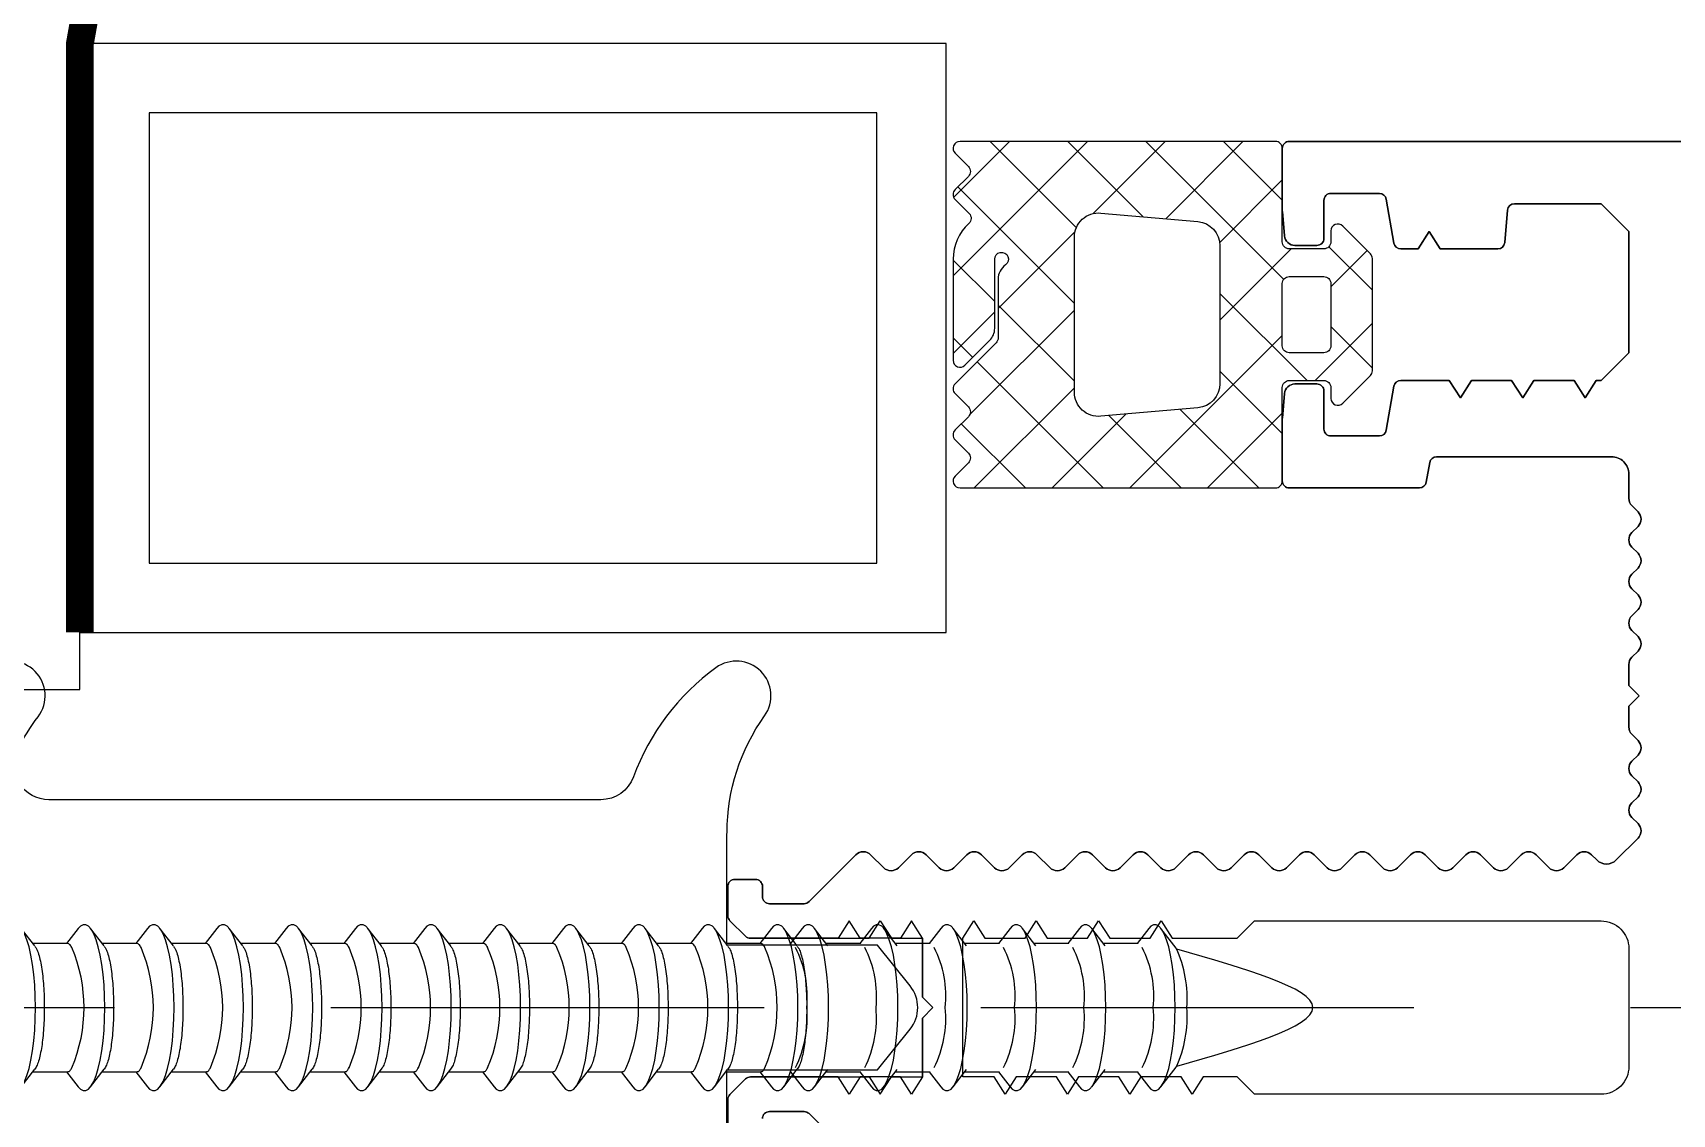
# Model space of a CAD drawing. Header units: inches. Extents: x 21 to 32698, y 13 to 3712.
# Drawn here: x 3023.152 to 3027.883, y 1856.032 to 1859.153 of the extents above; entities that cross this region are included whole.
import ezdxf

# ---------------------------------------------------------------- set-up
doc = ezdxf.new("R2010")
doc.units = ezdxf.units.IN
doc.header["$MEASUREMENT"] = 0
doc.set_wipeout_variables(frame=1)
doc.linetypes.add('1+1 dbx a2$0$374_BLD_A1_BLOK_2$0$HIDDEN', pattern=[0.375, 0.25, -0.125])
doc.linetypes.add('HIDDEN', pattern=[9.525, 6.35, -3.175])
for name, color, linetype, lineweight in [('Z_MİM_-KM-GLAZ', 8, 'Continuous', 25), ('Z_MİM_-KM-PAINT', 8, 'Continuous', 25), ('Z_MİM_-KM-PATTERN-00', 8, 'Continuous', 25), ('Z_MİM_-KM-PAVEMENT', 8, 'Continuous', 25), ('Z_MİM_-KM-STRS', 8, 'Continuous', 25), ('Z_MİM_-KM-WALL-PLASTER', 8, 'Continuous', 25), ('Z_MİM_78-köpük', 8, 'Continuous', 25), ('Z_MİM_ALUMINIUM', 8, 'Continuous', 25), ('Z_MİM_fitiller_k', 8, 'Continuous', 25), ('Z_MİM_MYM_alüminyum levha', 8, 'Continuous', 25), ('Z_MİM_MYM_MEMBRAN_', 8, 'HIDDEN', 25), ('Z_MİM_TR', 8, 'Continuous', 25)]:
    doc.layers.add(name, color=color, linetype=linetype, lineweight=lineweight)

# ---------------------------------------------------------------- blocks, each defined once
blk = doc.blocks.new('TRETUVAR')
at = {"layer": 'Z_MİM_-KM-PATTERN-00'}
h = blk.add_hatch(dxfattribs=at)
h.set_pattern_fill('AR-B816', color=256, scale=0.3, angle=90)
h.set_pattern_definition([(90, (21322.77, 490.03), (-60.96, 4e-15), []), (180, (21322.77, 490.03), (-60.96, -60.96), [60.96, -60.96])])
h.paths.add_polyline_path([(22632.7717, 2700.0323), (19252.7715, 2700.0323), (19252.7715, 2750.0322), (19097.7717, 2750.0323), (19097.7717, 2610.0323), (22542.7717, 2610.0323), (22542.7717, 2080.1297), (22697.7717, 2080.1297), (22697.7717, 1460.1297), (22542.7717, 1460.1297), (22542.7717, 980.0317), (21222.7713, 980.0317), (21222.7713, 590.0317), (20152.7722, 590.0317), (20152.7722, 980.0317), (19012.7715, 980.0317), (19012.7747, 1635.0312), (18722.7715, 1635.0312), (18722.7718, 2610.0323), (18807.7717, 2610.0323), (18807.7717, 2750.0323), (18632.7718, 2750.0323), (18632.7715, 1545.0312), (18922.7743, 1545.0312), (18922.7711, 890.0317), (19882.7722, 890.0317), (19882.7722, 665.0172), (20022.7506, 665.0334), (20022.7705, 490.0317), (21322.7713, 490.0317), (21322.7713, 890.0317), (22632.7717, 890.0317), (22632.7717, 1220.1297), (22797.7717, 1220.1297), (22797.7717, 2180.1297), (22632.7717, 2180.1297)])
h.paths.add_polyline_path([(19082.7717, 2750.0323), (18822.7717, 2750.0323), (18822.7717, 2610.0323), (19082.7717, 2610.0323)], flags=16)
at = {"layer": 'Z_MİM_-KM-PAVEMENT'}
blk.add_lwpolyline([(22542.7717, 1460.1297), (22542.7717, 980.0317), (21222.7713, 980.0317), (21222.7713, 590.0317), (20152.7722, 590.0317), (20152.7722, 980.0317), (19012.7715, 980.0317), (19012.7747, 1635.0312), (18722.7715, 1635.0312), (18722.7718, 2610.0323), (22542.7717, 2610.0323), (22542.7717, 2080.1297), (22697.7717, 2080.1297), (22697.7717, 1460.1297)], close=True, dxfattribs=at)
blk = doc.blocks.new('D09056')
at = {"layer": 'Z_MİM_78-köpük'}
blk.add_lwpolyline([(6, -9.143, -0.314914), (6.657, -8.204, 0.149332), (9.81, -5.822, 0.850698), (8.418, -4.422, -0.156616), (5.062, -5.5), (5, -5.5), (5, -5.509), (1.8, -5.509), (1.8, -1.16), (0.625, -0.219, 0.351086), (-0.625, -0.219), (-1.8, -1.16), (-1.8, -5.509), (-5, -5.509), (-5.062, -5.5, -0.156616), (-8.418, -4.422, 0.850698), (-9.81, -5.822, 0.149332), (-6.657, -8.204, -0.314914), (-6, -9.143), (-6, -25.073, -0.555494), (-7.442, -25.97, -0.047351), (-8.397, -25.381, 0.866334), (-9.803, -26.775, 0.237484), (-4.371, -29.509), (4.371, -29.509, 0.237484), (9.803, -26.775, 0.866334), (8.397, -25.381, -0.047351), (7.442, -25.97, -0.555494), (6, -25.073)], format="xyb", close=True, dxfattribs=at)
blk = doc.blocks.new('32323')
at = {"linetype": 'Continuous'}
for p, q in [((-1.384, -3.731), (-1.956, -4.172)), ((2.62, -4.172), (2.048, -3.731)), ((-1.956, -4.526), (-1.518, -4.863)), ((2.182, -4.863), (2.62, -4.526)), ((-1.518, -4.829), (-1.518, -5.835)), ((2.182, -5.835), (2.182, -4.829)), ((-1.451, -5.783), (-1.956, -6.172)), ((2.62, -6.172), (2.115, -5.783)), ((-1.956, -6.526), (-1.518, -6.863)), ((2.182, -6.863), (2.62, -6.526)), ((-1.518, -6.829), (-1.518, -7.835)), ((2.182, -7.835), (2.182, -6.829)), ((-1.451, -7.783), (-1.956, -8.172)), ((2.62, -8.172), (2.115, -7.783)), ((-1.956, -8.526), (-1.518, -8.863)), ((-1.518, -8.829), (-1.518, -9.835)), ((2.182, -8.863), (2.62, -8.526)), ((2.182, -9.835), (2.182, -8.829)), ((-1.451, -9.783), (-1.956, -10.172)), ((2.62, -10.172), (2.115, -9.783)), ((-1.956, -10.526), (-1.518, -10.863)), ((-1.518, -10.829), (-1.518, -11.835)), ((2.182, -10.863), (2.62, -10.526)), ((2.182, -11.835), (2.182, -10.829)), ((-1.451, -11.783), (-1.956, -12.172)), ((2.62, -12.172), (2.115, -11.783)), ((-1.956, -12.526), (-1.518, -12.863)), ((2.182, -12.863), (2.62, -12.526)), ((-1.518, -12.829), (-1.518, -13.835)), ((2.182, -13.835), (2.182, -12.829)), ((-1.451, -13.783), (-1.956, -14.172)), ((2.62, -14.172), (2.115, -13.783)), ((-1.956, -14.526), (-1.518, -14.863)), ((2.182, -14.863), (2.62, -14.526)), ((-1.448, -14.668), (-1.955, -15.059)), ((2.621, -15.059), (2.112, -14.667)), ((-1.955, -15.413), (-1.517, -15.75)), ((2.183, -15.75), (2.621, -15.413)), ((-1.517, -15.715), (-1.517, -16.721)), ((2.183, -16.721), (2.183, -15.715)), ((-1.448, -16.668), (-1.955, -17.059)), ((2.621, -17.059), (2.112, -16.667)), ((-1.955, -17.413), (-1.517, -17.75)), ((2.183, -17.75), (2.621, -17.413)), ((-1.517, -17.715), (-1.517, -18.721)), ((2.183, -18.721), (2.183, -17.715)), ((-1.448, -18.668), (-1.955, -19.059)), ((2.621, -19.059), (2.112, -18.667)), ((-1.955, -19.413), (-1.517, -19.75)), ((-1.517, -19.715), (-1.517, -20.721)), ((2.183, -19.75), (2.621, -19.413)), ((2.183, -20.721), (2.183, -19.715)), ((-1.448, -20.668), (-1.955, -21.059)), ((2.621, -21.059), (2.112, -20.667)), ((-1.955, -21.413), (-1.517, -21.75)), ((-1.517, -21.715), (-1.517, -22.721)), ((2.183, -21.75), (2.621, -21.413)), ((2.183, -22.721), (2.183, -21.715)), ((-1.448, -22.668), (-1.955, -23.059)), ((2.621, -23.059), (2.112, -22.667)), ((-1.955, -23.413), (-1.517, -23.75)), ((2.183, -23.75), (2.621, -23.413)), ((-1.517, -23.715), (-1.517, -24.721)), ((2.183, -24.721), (2.183, -23.715)), ((-1.448, -24.668), (-1.955, -25.059)), ((2.621, -25.059), (2.112, -24.667)), ((-1.955, -25.413), (-1.517, -25.75)), ((2.183, -25.75), (2.621, -25.413)), ((-1.517, -25.715), (-1.517, -26.721)), ((2.183, -26.721), (2.183, -25.715)), ((-1.448, -26.668), (-1.955, -27.059)), ((2.621, -27.059), (2.112, -26.667)), ((-1.955, -27.413), (-1.517, -27.75)), ((2.183, -27.75), (2.621, -27.413)), ((-1.517, -27.715), (-1.517, -28.721)), ((2.183, -28.721), (2.183, -27.715)), ((-1.448, -28.668), (-1.955, -29.059)), ((2.621, -29.059), (2.112, -28.667)), ((-1.955, -29.413), (-1.517, -29.75)), ((-1.517, -29.715), (-1.517, -30.721)), ((2.183, -29.75), (2.621, -29.413)), ((2.183, -30.721), (2.183, -29.715)), ((-1.448, -30.668), (-1.955, -31.059)), ((2.621, -31.059), (2.112, -30.667)), ((-1.955, -31.413), (-1.517, -31.75)), ((2.183, -31.75), (2.621, -31.413)), ((-1.517, -31.715), (-1.517, -32.721)), ((2.183, -32.721), (2.183, -31.715)), ((-1.448, -32.668), (-1.955, -33.059)), ((2.621, -33.059), (2.112, -32.667)), ((-1.955, -33.413), (-1.517, -33.75)), ((2.183, -33.75), (2.621, -33.413)), ((-1.517, -33.715), (-1.517, -34.721)), ((2.183, -34.721), (2.183, -33.715)), ((-1.448, -34.668), (-1.955, -35.059)), ((2.621, -35.059), (2.112, -34.667)), ((-1.955, -35.413), (-1.517, -35.75)), ((2.183, -35.75), (2.621, -35.413)), ((-1.517, -35.715), (-1.517, -36.721)), ((2.183, -36.721), (2.183, -35.715)), ((-1.448, -36.668), (-1.955, -37.059)), ((2.621, -37.059), (2.112, -36.667))]:
    blk.add_line(p, q, dxfattribs=at)
at = {"linetype": 'Continuous', "flags": 128}
for points in [[(0.332, -3.763), (0.005, -3.769), (-0.315, -3.785), (-0.624, -3.812), (-0.915, -3.849), (-1.182, -3.895), (-1.422, -3.949), (-1.629, -4.011), (-1.799, -4.08), (-1.929, -4.153), (-2.018, -4.23), (-2.062, -4.309), (-2.062, -4.389), (-2.018, -4.468), (-1.956, -4.526)], [(2.62, -4.526), (2.682, -4.468), (2.727, -4.389), (2.727, -4.309), (2.682, -4.23), (2.594, -4.153), (2.463, -4.08), (2.293, -4.011), (2.086, -3.949), (1.847, -3.895), (1.579, -3.849), (1.288, -3.812), (0.98, -3.785), (0.659, -3.769), (0.332, -3.763)], [(0.332, -5.763), (0.005, -5.769), (-0.315, -5.785), (-0.624, -5.812), (-0.915, -5.849), (-1.182, -5.895), (-1.422, -5.949), (-1.629, -6.011), (-1.799, -6.08), (-1.929, -6.153), (-2.018, -6.23), (-2.062, -6.309), (-2.062, -6.389), (-2.018, -6.468), (-1.956, -6.526)], [(2.62, -6.526), (2.682, -6.468), (2.727, -6.389), (2.727, -6.309), (2.682, -6.23), (2.594, -6.153), (2.463, -6.08), (2.293, -6.011), (2.086, -5.949), (1.847, -5.895), (1.579, -5.849), (1.288, -5.812), (0.98, -5.785), (0.659, -5.769), (0.332, -5.763)], [(0.332, -7.763), (0.005, -7.769), (-0.315, -7.785), (-0.624, -7.812), (-0.915, -7.849), (-1.182, -7.895), (-1.422, -7.949), (-1.629, -8.011), (-1.799, -8.08), (-1.929, -8.153), (-2.018, -8.23), (-2.062, -8.309), (-2.062, -8.389), (-2.018, -8.468), (-1.956, -8.526)], [(2.62, -8.526), (2.682, -8.468), (2.727, -8.389), (2.727, -8.309), (2.682, -8.23), (2.594, -8.153), (2.463, -8.08), (2.293, -8.011), (2.086, -7.949), (1.847, -7.895), (1.579, -7.849), (1.288, -7.812), (0.98, -7.785), (0.659, -7.769), (0.332, -7.763)], [(0.332, -9.763), (0.005, -9.769), (-0.315, -9.785), (-0.624, -9.812), (-0.915, -9.849), (-1.182, -9.895), (-1.422, -9.949), (-1.629, -10.011), (-1.799, -10.08), (-1.929, -10.153), (-2.018, -10.23), (-2.062, -10.309), (-2.062, -10.389), (-2.018, -10.468), (-1.956, -10.526)], [(2.62, -10.526), (2.682, -10.468), (2.727, -10.389), (2.727, -10.309), (2.682, -10.23), (2.594, -10.153), (2.463, -10.08), (2.293, -10.011), (2.086, -9.949), (1.847, -9.895), (1.579, -9.849), (1.288, -9.812), (0.98, -9.785), (0.659, -9.769), (0.332, -9.763)], [(0.332, -11.763), (0.005, -11.769), (-0.315, -11.785), (-0.624, -11.812), (-0.915, -11.849), (-1.182, -11.895), (-1.422, -11.949), (-1.629, -12.011), (-1.799, -12.08), (-1.929, -12.153), (-2.018, -12.23), (-2.062, -12.309), (-2.062, -12.389), (-2.018, -12.468), (-1.956, -12.526)], [(2.62, -12.526), (2.682, -12.468), (2.727, -12.389), (2.727, -12.309), (2.682, -12.23), (2.594, -12.153), (2.463, -12.08), (2.293, -12.011), (2.086, -11.949), (1.847, -11.895), (1.579, -11.849), (1.288, -11.812), (0.98, -11.785), (0.659, -11.769), (0.332, -11.763)], [(0.332, -13.763), (0.005, -13.769), (-0.315, -13.785), (-0.624, -13.812), (-0.915, -13.849), (-1.182, -13.895), (-1.422, -13.949), (-1.629, -14.011), (-1.799, -14.08), (-1.929, -14.153), (-2.018, -14.23), (-2.062, -14.309), (-2.062, -14.389), (-2.018, -14.468), (-1.956, -14.526)], [(2.62, -14.526), (2.682, -14.468), (2.727, -14.389), (2.727, -14.309), (2.682, -14.23), (2.594, -14.153), (2.463, -14.08), (2.293, -14.011), (2.086, -13.949), (1.847, -13.895), (1.579, -13.849), (1.288, -13.812), (0.98, -13.785), (0.659, -13.769), (0.332, -13.763)], [(0.333, -14.65), (0.006, -14.655), (-0.315, -14.672), (-0.623, -14.698), (-0.914, -14.735), (-1.182, -14.781), (-1.421, -14.836), (-1.628, -14.898), (-1.798, -14.966), (-1.929, -15.039), (-2.017, -15.116), (-2.062, -15.196), (-2.062, -15.276), (-2.017, -15.355), (-1.955, -15.413)], [(2.621, -15.413), (2.682, -15.355), (2.727, -15.276), (2.727, -15.196), (2.682, -15.116), (2.594, -15.039), (2.464, -14.966), (2.293, -14.898), (2.087, -14.836), (1.847, -14.781), (1.58, -14.735), (1.289, -14.698), (0.98, -14.672), (0.659, -14.655), (0.333, -14.65)], [(0.333, -16.65), (0.006, -16.655), (-0.315, -16.672), (-0.623, -16.698), (-0.914, -16.735), (-1.182, -16.781), (-1.421, -16.836), (-1.628, -16.898), (-1.798, -16.966), (-1.929, -17.039), (-2.017, -17.116), (-2.062, -17.196), (-2.062, -17.276), (-2.017, -17.355), (-1.955, -17.413)], [(2.621, -17.413), (2.682, -17.355), (2.727, -17.276), (2.727, -17.196), (2.682, -17.116), (2.594, -17.039), (2.464, -16.966), (2.293, -16.898), (2.087, -16.836), (1.847, -16.781), (1.58, -16.735), (1.289, -16.698), (0.98, -16.672), (0.659, -16.655), (0.333, -16.65)], [(0.333, -18.65), (0.006, -18.655), (-0.315, -18.672), (-0.623, -18.698), (-0.914, -18.735), (-1.182, -18.781), (-1.421, -18.836), (-1.628, -18.898), (-1.798, -18.966), (-1.929, -19.039), (-2.017, -19.116), (-2.062, -19.196), (-2.062, -19.276), (-2.017, -19.355), (-1.955, -19.413)], [(2.621, -19.413), (2.682, -19.355), (2.727, -19.276), (2.727, -19.196), (2.682, -19.116), (2.594, -19.039), (2.464, -18.966), (2.293, -18.898), (2.087, -18.836), (1.847, -18.781), (1.58, -18.735), (1.289, -18.698), (0.98, -18.672), (0.659, -18.655), (0.333, -18.65)], [(0.333, -20.65), (0.006, -20.655), (-0.315, -20.672), (-0.623, -20.698), (-0.914, -20.735), (-1.182, -20.781), (-1.421, -20.836), (-1.628, -20.898), (-1.798, -20.966), (-1.929, -21.039), (-2.017, -21.116), (-2.062, -21.196), (-2.062, -21.276), (-2.017, -21.355), (-1.955, -21.413)], [(2.621, -21.413), (2.682, -21.355), (2.727, -21.276), (2.727, -21.196), (2.682, -21.116), (2.594, -21.039), (2.464, -20.966), (2.293, -20.898), (2.087, -20.836), (1.847, -20.781), (1.58, -20.735), (1.289, -20.698), (0.98, -20.672), (0.659, -20.655), (0.333, -20.65)], [(0.333, -22.65), (0.006, -22.655), (-0.315, -22.672), (-0.623, -22.698), (-0.914, -22.735), (-1.182, -22.781), (-1.421, -22.836), (-1.628, -22.898), (-1.798, -22.966), (-1.929, -23.039), (-2.017, -23.116), (-2.062, -23.196), (-2.062, -23.276), (-2.017, -23.355), (-1.955, -23.413)], [(2.621, -23.413), (2.682, -23.355), (2.727, -23.276), (2.727, -23.196), (2.682, -23.116), (2.594, -23.039), (2.464, -22.966), (2.293, -22.898), (2.087, -22.836), (1.847, -22.781), (1.58, -22.735), (1.289, -22.698), (0.98, -22.672), (0.659, -22.655), (0.333, -22.65)], [(0.333, -24.65), (0.006, -24.655), (-0.315, -24.672), (-0.623, -24.698), (-0.914, -24.735), (-1.182, -24.781), (-1.421, -24.836), (-1.628, -24.898), (-1.798, -24.966), (-1.929, -25.039), (-2.017, -25.116), (-2.062, -25.196), (-2.062, -25.276), (-2.017, -25.355), (-1.955, -25.413)], [(2.621, -25.413), (2.682, -25.355), (2.727, -25.276), (2.727, -25.196), (2.682, -25.116), (2.594, -25.039), (2.464, -24.966), (2.293, -24.898), (2.087, -24.836), (1.847, -24.781), (1.58, -24.735), (1.289, -24.698), (0.98, -24.672), (0.659, -24.655), (0.333, -24.65)], [(0.333, -26.65), (0.006, -26.655), (-0.315, -26.672), (-0.623, -26.698), (-0.914, -26.735), (-1.182, -26.781), (-1.421, -26.836), (-1.628, -26.898), (-1.798, -26.966), (-1.929, -27.039), (-2.017, -27.116), (-2.062, -27.196), (-2.062, -27.276), (-2.017, -27.355), (-1.955, -27.413)], [(2.621, -27.413), (2.682, -27.355), (2.727, -27.276), (2.727, -27.196), (2.682, -27.116), (2.594, -27.039), (2.464, -26.966), (2.293, -26.898), (2.087, -26.836), (1.847, -26.781), (1.58, -26.735), (1.289, -26.698), (0.98, -26.672), (0.659, -26.655), (0.333, -26.65)], [(0.333, -28.65), (0.006, -28.655), (-0.315, -28.672), (-0.623, -28.698), (-0.914, -28.735), (-1.182, -28.781), (-1.421, -28.836), (-1.628, -28.898), (-1.798, -28.966), (-1.929, -29.039), (-2.017, -29.116), (-2.062, -29.196), (-2.062, -29.276), (-2.017, -29.355), (-1.955, -29.413)], [(2.621, -29.413), (2.682, -29.355), (2.727, -29.276), (2.727, -29.196), (2.682, -29.116), (2.594, -29.039), (2.464, -28.966), (2.293, -28.898), (2.087, -28.836), (1.847, -28.781), (1.58, -28.735), (1.289, -28.698), (0.98, -28.672), (0.659, -28.655), (0.333, -28.65)], [(0.333, -30.65), (0.006, -30.655), (-0.315, -30.672), (-0.623, -30.698), (-0.914, -30.735), (-1.182, -30.781), (-1.421, -30.836), (-1.628, -30.898), (-1.798, -30.966), (-1.929, -31.039), (-2.017, -31.116), (-2.062, -31.196), (-2.062, -31.276), (-2.017, -31.355), (-1.955, -31.413)], [(2.621, -31.413), (2.682, -31.355), (2.727, -31.276), (2.727, -31.196), (2.682, -31.116), (2.594, -31.039), (2.464, -30.966), (2.293, -30.898), (2.087, -30.836), (1.847, -30.781), (1.58, -30.735), (1.289, -30.698), (0.98, -30.672), (0.659, -30.655), (0.333, -30.65)], [(0.333, -32.65), (0.006, -32.655), (-0.315, -32.672), (-0.623, -32.698), (-0.914, -32.735), (-1.182, -32.781), (-1.421, -32.836), (-1.628, -32.898), (-1.798, -32.966), (-1.929, -33.039), (-2.017, -33.116), (-2.062, -33.196), (-2.062, -33.276), (-2.017, -33.355), (-1.955, -33.413)], [(2.621, -33.413), (2.682, -33.355), (2.727, -33.276), (2.727, -33.196), (2.682, -33.116), (2.594, -33.039), (2.464, -32.966), (2.293, -32.898), (2.087, -32.836), (1.847, -32.781), (1.58, -32.735), (1.289, -32.698), (0.98, -32.672), (0.659, -32.655), (0.333, -32.65)], [(0.333, -34.65), (0.006, -34.655), (-0.315, -34.672), (-0.623, -34.698), (-0.914, -34.735), (-1.182, -34.781), (-1.421, -34.836), (-1.628, -34.898), (-1.798, -34.966), (-1.929, -35.039), (-2.017, -35.116), (-2.062, -35.196), (-2.062, -35.276), (-2.017, -35.355), (-1.955, -35.413)], [(2.621, -35.413), (2.682, -35.355), (2.727, -35.276), (2.727, -35.196), (2.682, -35.116), (2.594, -35.039), (2.464, -34.966), (2.293, -34.898), (2.087, -34.836), (1.847, -34.781), (1.58, -34.735), (1.289, -34.698), (0.98, -34.672), (0.659, -34.655), (0.333, -34.65)], [(0.333, -36.65), (0.006, -36.655), (-0.315, -36.672), (-0.623, -36.698), (-0.914, -36.735), (-1.182, -36.781), (-1.421, -36.836), (-1.628, -36.898), (-1.798, -36.966), (-1.929, -37.039), (-2.017, -37.116), (-2.062, -37.196), (-2.062, -37.276), (-2.017, -37.355), (-1.955, -37.413)], [(2.621, -37.413), (2.682, -37.355), (2.727, -37.276), (2.727, -37.196), (2.682, -37.116), (2.594, -37.039), (2.464, -36.966), (2.293, -36.898), (2.087, -36.836), (1.847, -36.781), (1.58, -36.735), (1.289, -36.698), (0.98, -36.672), (0.659, -36.655), (0.333, -36.65)]]:
    blk.add_lwpolyline(points, dxfattribs=at)
at = {"linetype": 'Continuous'}
for centre, radius, start, end in [((0.069, -6.906), 3.491, 85.6736, 114.5911), ((0.596, -6.906), 3.491, 65.4089, 94.3264), ((0.006, -7.478), 3.1, 83.9654, 116.9829), ((0.631, -7.623), 3.242, 63.7595, 95.2922), ((0.006, -9.478), 3.1, 83.9654, 116.9829), ((0.631, -9.623), 3.242, 63.7595, 95.2922), ((0.006, -11.478), 3.1, 83.9654, 116.9829), ((0.631, -11.623), 3.242, 63.7595, 95.2922), ((0.006, -13.478), 3.1, 83.9654, 116.9829), ((0.631, -13.623), 3.242, 63.7595, 95.2922), ((0.006, -15.478), 3.1, 83.9654, 116.9829), ((0.631, -15.623), 3.242, 63.7595, 95.2922), ((0.006, -17.478), 3.1, 83.9654, 116.9829), ((0.631, -17.623), 3.242, 63.7595, 95.2922), ((0.333, -19.659), 4.412, 66.8739, 113.1261), ((0.333, -21.659), 4.412, 66.8739, 113.1261), ((0.333, -23.659), 4.412, 66.8739, 113.1261), ((0.333, -25.659), 4.412, 66.8739, 113.1261), ((0.333, -27.659), 4.412, 66.8739, 113.1261), ((0.333, -29.659), 4.412, 66.8739, 113.1261), ((0.333, -31.659), 4.412, 66.8739, 113.1261), ((0.333, -33.659), 4.412, 66.8739, 113.1261), ((0.333, -35.659), 4.412, 66.8739, 113.1261), ((0.333, -37.659), 4.412, 66.8739, 113.1261), ((0.333, -39.659), 4.412, 66.8739, 113.1261)]:
    blk.add_arc(centre, radius, start, end, dxfattribs=at)
blk.add_open_spline([(2.021, -3.712), (1.458, -1.75), (0.332, 2.175), (-0.794, -1.75), (-1.356, -3.712)], degree=3, dxfattribs=at)
for points, knots in [([(-1.446, -14.67), (-1.421, -14.652), (-1.366, -14.613), (-1.217, -14.558), (-1.02, -14.508), (-0.781, -14.465), (-0.514, -14.433), (-0.221, -14.409), (0.082, -14.396), (0.394, -14.393), (0.699, -14.4), (0.996, -14.417), (1.271, -14.443), (1.523, -14.478), (1.742, -14.521), (1.922, -14.572), (2.048, -14.622), (2.093, -14.657), (2.11, -14.67)], [0, 0, 0, 0, 0.055523, 0.121419, 0.189295, 0.25398, 0.320615, 0.384043, 0.449365, 0.511897, 0.576262, 0.638514, 0.70255, 0.765196, 0.829608, 0.8932, 0.958568, 1, 1, 1, 1]), ([(-1.4, -15.601), (-1.437, -15.622), (-1.504, -15.659), (-1.513, -15.698), (-1.517, -15.715)], [0, 0, 0, 0, 0.544146, 1, 1, 1, 1]), ([(2.177, -15.715), (2.177, -15.703), (2.177, -15.673), (2.13, -15.634), (2.08, -15.609), (2.065, -15.601)], [0, 0, 0, 0, 0.3131142, 0.7960874, 1, 1, 1, 1]), ([(-1.446, -16.67), (-1.421, -16.652), (-1.366, -16.613), (-1.217, -16.558), (-1.02, -16.508), (-0.781, -16.465), (-0.514, -16.433), (-0.221, -16.409), (0.082, -16.396), (0.394, -16.393), (0.699, -16.4), (0.996, -16.417), (1.271, -16.443), (1.523, -16.478), (1.742, -16.521), (1.922, -16.572), (2.048, -16.622), (2.093, -16.657), (2.11, -16.67)], [0, 0, 0, 0, 0.055523, 0.121419, 0.189295, 0.25398, 0.320615, 0.384043, 0.449365, 0.511897, 0.576262, 0.638514, 0.70255, 0.765196, 0.829608, 0.8932, 0.958568, 1, 1, 1, 1]), ([(-1.4, -17.601), (-1.437, -17.622), (-1.504, -17.659), (-1.513, -17.698), (-1.517, -17.715)], [0, 0, 0, 0, 0.544146, 1, 1, 1, 1]), ([(2.177, -17.715), (2.177, -17.703), (2.177, -17.673), (2.13, -17.634), (2.08, -17.609), (2.065, -17.601)], [0, 0, 0, 0, 0.3131142, 0.7960874, 1, 1, 1, 1]), ([(-1.446, -18.67), (-1.421, -18.652), (-1.366, -18.613), (-1.217, -18.558), (-1.02, -18.508), (-0.781, -18.465), (-0.514, -18.433), (-0.221, -18.409), (0.082, -18.396), (0.394, -18.393), (0.699, -18.4), (0.996, -18.417), (1.271, -18.443), (1.523, -18.478), (1.742, -18.521), (1.922, -18.572), (2.048, -18.622), (2.093, -18.657), (2.11, -18.67)], [0, 0, 0, 0, 0.055523, 0.121419, 0.189295, 0.25398, 0.320615, 0.384043, 0.449365, 0.511897, 0.576262, 0.638514, 0.70255, 0.765196, 0.829608, 0.8932, 0.958568, 1, 1, 1, 1]), ([(-1.4, -19.601), (-1.437, -19.622), (-1.504, -19.659), (-1.513, -19.698), (-1.517, -19.715)], [0, 0, 0, 0, 0.544146, 1, 1, 1, 1]), ([(2.177, -19.715), (2.177, -19.703), (2.177, -19.673), (2.13, -19.634), (2.08, -19.609), (2.065, -19.601)], [0, 0, 0, 0, 0.3131142, 0.7960874, 1, 1, 1, 1]), ([(-1.446, -20.67), (-1.421, -20.652), (-1.366, -20.613), (-1.217, -20.558), (-1.02, -20.508), (-0.781, -20.465), (-0.514, -20.433), (-0.221, -20.409), (0.082, -20.396), (0.394, -20.393), (0.699, -20.4), (0.996, -20.417), (1.271, -20.443), (1.523, -20.478), (1.742, -20.521), (1.922, -20.572), (2.048, -20.622), (2.093, -20.657), (2.11, -20.67)], [0, 0, 0, 0, 0.055523, 0.121419, 0.189295, 0.25398, 0.320615, 0.384043, 0.449365, 0.511897, 0.576262, 0.638514, 0.70255, 0.765196, 0.829608, 0.8932, 0.958568, 1, 1, 1, 1]), ([(-1.4, -21.601), (-1.437, -21.622), (-1.504, -21.659), (-1.513, -21.698), (-1.517, -21.715)], [0, 0, 0, 0, 0.544146, 1, 1, 1, 1]), ([(2.177, -21.715), (2.177, -21.703), (2.177, -21.673), (2.13, -21.634), (2.08, -21.609), (2.065, -21.601)], [0, 0, 0, 0, 0.3131142, 0.7960874, 1, 1, 1, 1]), ([(-1.446, -22.67), (-1.421, -22.652), (-1.366, -22.613), (-1.217, -22.558), (-1.02, -22.508), (-0.781, -22.465), (-0.514, -22.433), (-0.221, -22.409), (0.082, -22.396), (0.394, -22.393), (0.699, -22.4), (0.996, -22.417), (1.271, -22.443), (1.523, -22.478), (1.742, -22.521), (1.922, -22.572), (2.048, -22.622), (2.093, -22.657), (2.11, -22.67)], [0, 0, 0, 0, 0.055523, 0.121419, 0.189295, 0.25398, 0.320615, 0.384043, 0.449365, 0.511897, 0.576262, 0.638514, 0.70255, 0.765196, 0.829608, 0.8932, 0.958568, 1, 1, 1, 1]), ([(-1.4, -23.601), (-1.437, -23.622), (-1.504, -23.659), (-1.513, -23.698), (-1.517, -23.715)], [0, 0, 0, 0, 0.544146, 1, 1, 1, 1]), ([(2.177, -23.715), (2.177, -23.703), (2.177, -23.673), (2.13, -23.634), (2.08, -23.609), (2.065, -23.601)], [0, 0, 0, 0, 0.313114, 0.796087, 1, 1, 1, 1]), ([(-1.446, -24.67), (-1.421, -24.652), (-1.366, -24.613), (-1.217, -24.558), (-1.02, -24.508), (-0.781, -24.465), (-0.514, -24.433), (-0.221, -24.409), (0.082, -24.396), (0.394, -24.393), (0.699, -24.4), (0.996, -24.417), (1.271, -24.443), (1.523, -24.478), (1.742, -24.521), (1.922, -24.572), (2.048, -24.622), (2.093, -24.657), (2.11, -24.67)], [0, 0, 0, 0, 0.055523, 0.121419, 0.189295, 0.25398, 0.320615, 0.384043, 0.449365, 0.511897, 0.576262, 0.638514, 0.70255, 0.765196, 0.829608, 0.8932, 0.958568, 1, 1, 1, 1]), ([(-1.4, -25.601), (-1.437, -25.622), (-1.504, -25.659), (-1.513, -25.698), (-1.517, -25.715)], [0, 0, 0, 0, 0.5441463, 1, 1, 1, 1]), ([(2.177, -25.715), (2.177, -25.703), (2.177, -25.673), (2.13, -25.634), (2.08, -25.609), (2.065, -25.601)], [0, 0, 0, 0, 0.3131142, 0.7960874, 1, 1, 1, 1]), ([(-1.446, -26.67), (-1.421, -26.652), (-1.366, -26.613), (-1.217, -26.558), (-1.02, -26.508), (-0.781, -26.465), (-0.514, -26.433), (-0.221, -26.409), (0.082, -26.396), (0.394, -26.393), (0.699, -26.4), (0.996, -26.417), (1.271, -26.443), (1.523, -26.478), (1.742, -26.521), (1.922, -26.572), (2.048, -26.622), (2.093, -26.657), (2.11, -26.67)], [0, 0, 0, 0, 0.055523, 0.121419, 0.189295, 0.25398, 0.320615, 0.384043, 0.449365, 0.511897, 0.576262, 0.638514, 0.70255, 0.765196, 0.829608, 0.8932, 0.958568, 1, 1, 1, 1]), ([(-1.4, -27.601), (-1.437, -27.622), (-1.504, -27.659), (-1.513, -27.698), (-1.517, -27.715)], [0, 0, 0, 0, 0.544146, 1, 1, 1, 1]), ([(2.177, -27.715), (2.177, -27.703), (2.177, -27.673), (2.13, -27.634), (2.08, -27.609), (2.065, -27.601)], [0, 0, 0, 0, 0.3131142, 0.7960874, 1, 1, 1, 1]), ([(-1.446, -28.67), (-1.421, -28.652), (-1.366, -28.613), (-1.217, -28.558), (-1.02, -28.508), (-0.781, -28.465), (-0.514, -28.433), (-0.221, -28.409), (0.082, -28.396), (0.394, -28.393), (0.699, -28.4), (0.996, -28.417), (1.271, -28.443), (1.523, -28.478), (1.742, -28.521), (1.922, -28.572), (2.048, -28.622), (2.093, -28.657), (2.11, -28.67)], [0, 0, 0, 0, 0.055523, 0.121419, 0.189295, 0.25398, 0.320615, 0.384043, 0.449365, 0.511897, 0.576262, 0.638514, 0.70255, 0.765196, 0.829608, 0.8932, 0.958568, 1, 1, 1, 1]), ([(-1.4, -29.601), (-1.437, -29.622), (-1.504, -29.659), (-1.513, -29.698), (-1.517, -29.715)], [0, 0, 0, 0, 0.544146, 1, 1, 1, 1]), ([(2.177, -29.715), (2.177, -29.703), (2.177, -29.673), (2.13, -29.634), (2.08, -29.609), (2.065, -29.601)], [0, 0, 0, 0, 0.313114, 0.796087, 1, 1, 1, 1]), ([(-1.446, -30.67), (-1.421, -30.652), (-1.366, -30.613), (-1.217, -30.558), (-1.02, -30.508), (-0.781, -30.465), (-0.514, -30.433), (-0.221, -30.409), (0.082, -30.396), (0.394, -30.393), (0.699, -30.4), (0.996, -30.417), (1.271, -30.443), (1.523, -30.478), (1.742, -30.521), (1.922, -30.572), (2.048, -30.622), (2.093, -30.657), (2.11, -30.67)], [0, 0, 0, 0, 0.055523, 0.121419, 0.189295, 0.25398, 0.320615, 0.384043, 0.449365, 0.511897, 0.576262, 0.638514, 0.70255, 0.765196, 0.829608, 0.8932, 0.958568, 1, 1, 1, 1]), ([(-1.4, -31.601), (-1.437, -31.622), (-1.504, -31.659), (-1.513, -31.698), (-1.517, -31.715)], [0, 0, 0, 0, 0.544146, 1, 1, 1, 1]), ([(2.177, -31.715), (2.177, -31.703), (2.177, -31.673), (2.13, -31.634), (2.08, -31.609), (2.065, -31.601)], [0, 0, 0, 0, 0.313114, 0.796087, 1, 1, 1, 1]), ([(-1.446, -32.67), (-1.421, -32.652), (-1.366, -32.613), (-1.217, -32.558), (-1.02, -32.508), (-0.781, -32.465), (-0.514, -32.433), (-0.221, -32.409), (0.082, -32.396), (0.394, -32.393), (0.699, -32.4), (0.996, -32.417), (1.271, -32.443), (1.523, -32.478), (1.742, -32.521), (1.922, -32.572), (2.048, -32.622), (2.093, -32.657), (2.11, -32.67)], [0, 0, 0, 0, 0.0555229, 0.1214188, 0.1892952, 0.2539803, 0.3206149, 0.3840434, 0.4493646, 0.5118974, 0.5762617, 0.6385136, 0.7025505, 0.7651964, 0.8296079, 0.8931997, 0.9585684, 1, 1, 1, 1]), ([(-1.4, -33.601), (-1.437, -33.622), (-1.504, -33.659), (-1.513, -33.698), (-1.517, -33.715)], [0, 0, 0, 0, 0.5441463, 1, 1, 1, 1]), ([(2.177, -33.715), (2.177, -33.703), (2.177, -33.673), (2.13, -33.634), (2.08, -33.609), (2.065, -33.601)], [0, 0, 0, 0, 0.3131142, 0.7960874, 1, 1, 1, 1]), ([(-1.446, -34.67), (-1.421, -34.652), (-1.366, -34.613), (-1.217, -34.558), (-1.02, -34.508), (-0.781, -34.465), (-0.514, -34.433), (-0.221, -34.409), (0.082, -34.396), (0.394, -34.393), (0.699, -34.4), (0.996, -34.417), (1.271, -34.443), (1.523, -34.478), (1.742, -34.521), (1.922, -34.572), (2.048, -34.622), (2.093, -34.657), (2.11, -34.67)], [0, 0, 0, 0, 0.0555229, 0.1214188, 0.1892952, 0.2539803, 0.3206149, 0.3840434, 0.4493646, 0.5118974, 0.5762617, 0.6385136, 0.7025505, 0.7651964, 0.8296079, 0.8931997, 0.9585684, 1, 1, 1, 1]), ([(-1.4, -35.601), (-1.437, -35.622), (-1.504, -35.659), (-1.513, -35.698), (-1.517, -35.715)], [0, 0, 0, 0, 0.544146, 1, 1, 1, 1]), ([(2.177, -35.715), (2.177, -35.703), (2.177, -35.673), (2.13, -35.634), (2.08, -35.609), (2.065, -35.601)], [0, 0, 0, 0, 0.313114, 0.796087, 1, 1, 1, 1]), ([(-1.446, -36.67), (-1.421, -36.652), (-1.366, -36.613), (-1.217, -36.558), (-1.02, -36.508), (-0.781, -36.465), (-0.514, -36.433), (-0.221, -36.409), (0.082, -36.396), (0.394, -36.393), (0.699, -36.4), (0.996, -36.417), (1.271, -36.443), (1.523, -36.478), (1.742, -36.521), (1.922, -36.572), (2.048, -36.622), (2.093, -36.657), (2.11, -36.67)], [0, 0, 0, 0, 0.0555229, 0.1214188, 0.1892952, 0.2539803, 0.3206149, 0.3840434, 0.4493646, 0.5118974, 0.5762617, 0.6385136, 0.7025505, 0.7651964, 0.8296079, 0.8931997, 0.9585684, 1, 1, 1, 1])]:
    blk.add_open_spline(points, degree=3, knots=knots, dxfattribs=at)
blk = doc.blocks.new('-KM-AL2 210_900')
blk.add_wipeout([(1434.2587, 1419.9984), (1434.2587, 1217.7559), (1415.6037, 1217.7559), (1415.6037, 1421.9729), (1434.2733, 1422.1838)])
at = {"layer": 'Z_MİM_fitiller_k'}
h = blk.add_hatch(dxfattribs=at)
h.set_pattern_fill('ANSI37', color=256, scale=0.05, angle=-90)
h.set_pattern_definition([(315, (1431.27333, 1414.28842), (0.1122532, 0.1122532), []), (45, (1431.27333, 1414.28842), (-0.1122532, 0.1122532), [])])
h.paths.add_polyline_path([(1419.2733, 1416.7684, 0.414214), (1419.2533, 1416.7884), (1418.3433, 1416.7884, 0.668179), (1418.3292, 1416.7543), (1418.3675, 1416.716, -0.414214), (1418.3675, 1416.6877), (1418.3292, 1416.6494, 0.414214), (1418.3292, 1416.6211), (1418.3696, 1416.5807, -0.427607), (1418.3689, 1416.5518, 0.210768), (1418.3233, 1416.4484), (1418.3233, 1416.1567, 0.668179), (1418.3575, 1416.1426), (1418.4287, 1416.2138, 0.198912), (1418.4433, 1416.2491), (1418.4433, 1416.4484, -1.650385), (1418.4748, 1416.432, 0.245393), (1418.4533, 1416.391), (1418.4533, 1416.2213, -0.198912), (1418.4475, 1416.2071), (1418.3292, 1416.0888, 0.414214), (1418.3292, 1416.0606), (1418.3675, 1416.0223, -0.414214), (1418.3675, 1415.994), (1418.3292, 1415.9557, 0.414214), (1418.3292, 1415.9274), (1418.3675, 1415.8891, -0.414214), (1418.3675, 1415.8608), (1418.3292, 1415.8226, 0.668179), (1418.3433, 1415.7884), (1419.2533, 1415.7884, 0.414214), (1419.2733, 1415.8084), (1419.2733, 1416.0784, -0.414214), (1419.2933, 1416.0984), (1419.3933, 1416.0984, -0.414214), (1419.4133, 1416.0784), (1419.4133, 1416.0467, 0.668179), (1419.4475, 1416.0326), (1419.5275, 1416.1126, 0.198912), (1419.5333, 1416.1267), (1419.5333, 1416.4501, 0.198912), (1419.5275, 1416.4643), (1419.4475, 1416.5443, 0.668179), (1419.4133, 1416.5301), (1419.4133, 1416.4984, -0.414214), (1419.3933, 1416.4784), (1419.2933, 1416.4784, -0.414214), (1419.2733, 1416.4984)])
h.paths.add_polyline_path([(1419.0933, 1416.4875), (1419.0933, 1416.0893, -0.388879), (1419.0294, 1416.0196), (1418.7494, 1415.9951, -0.440011), (1418.6733, 1416.0648), (1418.6733, 1416.512, -0.440011), (1418.7494, 1416.5818), (1419.0294, 1416.5573, -0.388879)], flags=16)
h.paths.add_polyline_path([(1419.2933, 1416.3984, 0.414214), (1419.2733, 1416.3784), (1419.2733, 1416.1984, 0.414214), (1419.2933, 1416.1784), (1419.3933, 1416.1784, 0.414214), (1419.4133, 1416.1984), (1419.4133, 1416.3784, 0.414214), (1419.3933, 1416.3984)], flags=16)
h.paths.add_polyline_path([(1415.5792, 1416.4429), (1415.6175, 1416.4811, 0.414214), (1415.6175, 1416.5094), (1415.5792, 1416.5477, -0.414214), (1415.5792, 1416.576), (1415.6175, 1416.6143, 0.57735), (1415.6085, 1416.6477), (1415.5418, 1416.6656, -0.493145), (1415.4811, 1416.8122), (1415.6207, 1417.0539, 0.131652), (1415.6233, 1417.0639), (1415.6233, 1417.1578, 0.700208), (1415.588, 1417.1706), (1415.278, 1416.8012, 0.176327), (1415.2733, 1416.7883), (1415.2733, 1416.3584, -0.414214), (1415.2533, 1416.3384), (1415.1533, 1416.3384, -0.414214), (1415.1333, 1416.3584), (1415.1333, 1416.3901, 0.668179), (1415.0992, 1416.4043), (1415.0192, 1416.3243, 0.198912), (1415.0133, 1416.3101), (1415.0133, 1415.9867, 0.198912), (1415.0192, 1415.9726), (1415.0992, 1415.8926, 0.668179), (1415.1333, 1415.9067), (1415.1333, 1415.9384, -0.414214), (1415.1533, 1415.9584), (1415.2533, 1415.9584, -0.414214), (1415.2733, 1415.9384), (1415.2733, 1415.6684, 0.414214), (1415.2933, 1415.6484), (1415.6033, 1415.6484, 0.668179), (1415.6175, 1415.6826), (1415.5792, 1415.7208, -0.414214), (1415.5792, 1415.7491), (1415.6175, 1415.7874, 0.414214), (1415.6175, 1415.8157), (1415.5771, 1415.8561, -0.427607), (1415.5777, 1415.885, 0.210768), (1415.6233, 1415.9884), (1415.6233, 1416.2801, 0.668179), (1415.5892, 1416.2943), (1415.518, 1416.2231, 0.198912), (1415.5033, 1416.1877), (1415.5033, 1415.9884, -1.650385), (1415.4719, 1416.0048, 0.245393), (1415.4933, 1416.0459), (1415.4933, 1416.2156, -0.198912), (1415.4992, 1416.2297), (1415.6175, 1416.348, 0.414214), (1415.6175, 1416.3763), (1415.5792, 1416.4146, -0.414214)])
h.paths.add_polyline_path([(1415.2733, 1416.2384), (1415.2733, 1416.0584, -0.414214), (1415.2533, 1416.0384), (1415.1533, 1416.0384, -0.414214), (1415.1333, 1416.0584), (1415.1333, 1416.2384, -0.414214), (1415.1533, 1416.2584), (1415.2533, 1416.2584, -0.414214)], flags=16)
at = {"linetype": '1+1 dbx a2$0$374_BLD_A1_BLOK_2$0$HIDDEN', "ltscale": 5}
blk.add_line((1409.0282, 1414.2884, -0.0016), (1434.9981, 1414.2884, -0.0016), dxfattribs=at)
for points in [[(1415.8037, 1417.0712), (1415.8037, 1415.3712), (1418.3037, 1415.3712), (1418.3037, 1417.0712)], [(1416.0037, 1416.8712), (1416.0037, 1415.5712), (1418.1037, 1415.5712), (1418.1037, 1416.8712)]]:
    blk.add_lwpolyline(points, close=True)
at = {"layer": 'Z_MİM_ALUMINIUM', "linetype": 'ByBlock'}
for points in [[(1418.043, 1413.8472), (1417.9076, 1413.9826, 0.198912), (1417.8935, 1413.9884), (1417.7933, 1413.9884, 0.414214), (1417.7733, 1413.9684)], [(1417.6733, 1413.9384), (1417.6733, 1414.0234, -0.198912), (1417.6792, 1414.0376), (1417.7242, 1414.0826, -0.198912), (1417.7383, 1414.0884), (1418.0815, 1414.0884), (1418.1133, 1414.0384), (1418.1452, 1414.0884), (1418.2352, 1414.0884), (1418.2352, 1414.2584), (1418.2652, 1414.2884), (1418.2352, 1414.3184), (1418.2352, 1414.4884), (1418.2033, 1414.5384), (1418.1715, 1414.4884), (1418.0552, 1414.4884), (1418.0233, 1414.5384), (1417.9915, 1414.4884), (1417.7383, 1414.4884, -0.198912), (1417.7242, 1414.4943), (1417.6792, 1414.5393, -0.198912), (1417.6733, 1414.5534), (1417.6733, 1414.6384, -0.414214), (1417.6933, 1414.6584), (1417.7533, 1414.6584, -0.414214), (1417.7733, 1414.6384), (1417.7733, 1414.6084, 0.414214), (1417.7933, 1414.5884), (1417.8935, 1414.5884, 0.198912), (1417.9076, 1414.5943), (1418.043, 1414.7296, -0.414214), (1418.0854, 1414.7296), (1418.123, 1414.6921, 0.414214), (1418.1654, 1414.6921), (1418.203, 1414.7296, -0.414214), (1418.2454, 1414.7296), (1418.283, 1414.6921, 0.414214), (1418.3254, 1414.6921), (1418.363, 1414.7296, -0.414214), (1418.4054, 1414.7296), (1418.443, 1414.6921, 0.414214), (1418.4854, 1414.6921), (1418.523, 1414.7296, -0.414214), (1418.5654, 1414.7296), (1418.603, 1414.6921, 0.414214), (1418.6454, 1414.6921), (1418.683, 1414.7296, -0.414214), (1418.7254, 1414.7296), (1418.763, 1414.6921, 0.414214), (1418.8054, 1414.6921), (1418.843, 1414.7296, -0.414214), (1418.8854, 1414.7296), (1418.923, 1414.6921, 0.414214), (1418.9654, 1414.6921), (1419.003, 1414.7296, -0.414214), (1419.0454, 1414.7296), (1419.083, 1414.6921, 0.414214), (1419.1254, 1414.6921), (1419.163, 1414.7296, -0.414214), (1419.2054, 1414.7296), (1419.243, 1414.6921, 0.414214), (1419.2854, 1414.6921), (1419.323, 1414.7296, -0.414214), (1419.3654, 1414.7296), (1419.403, 1414.6921, 0.414214), (1419.4454, 1414.6921), (1419.483, 1414.7296, -0.414214), (1419.5254, 1414.7296), (1419.563, 1414.6921, 0.414214), (1419.6054, 1414.6921), (1419.643, 1414.7296, -0.414214), (1419.6854, 1414.7296), (1419.723, 1414.6921, 0.414214), (1419.7654, 1414.6921), (1419.803, 1414.7296, -0.414214), (1419.8454, 1414.7296), (1419.883, 1414.6921, 0.414214), (1419.9254, 1414.6921), (1419.963, 1414.7296, -0.414214), (1420.0054, 1414.7296), (1420.043, 1414.6921, 0.414214), (1420.0854, 1414.6921), (1420.123, 1414.7296, -0.414214), (1420.1654, 1414.7296), (1420.1805, 1414.7146, 0.414214), (1420.237, 1414.7146), (1420.2997, 1414.7772, 0.414214), (1420.2997, 1414.8196), (1420.2821, 1414.8372, -0.414214), (1420.2821, 1414.8796), (1420.2997, 1414.8972, 0.414214), (1420.2997, 1414.9396), (1420.2821, 1414.9572, -0.414214), (1420.2821, 1414.9996), (1420.2997, 1415.0172, 0.414214), (1420.2997, 1415.0596), (1420.2821, 1415.0772, -0.198912), (1420.2733, 1415.0984), (1420.2733, 1415.1584), (1420.3033, 1415.1884), (1420.2733, 1415.2184), (1420.2733, 1415.2784, -0.198912), (1420.2821, 1415.2996), (1420.2997, 1415.3172, 0.414214), (1420.2997, 1415.3596), (1420.2821, 1415.3772, -0.414214), (1420.2821, 1415.4196), (1420.2997, 1415.4372, 0.414214), (1420.2997, 1415.4796), (1420.2821, 1415.4972, -0.414214), (1420.2821, 1415.5396), (1420.2997, 1415.5572, 0.414214), (1420.2997, 1415.5996), (1420.2821, 1415.6172, -0.414214), (1420.2821, 1415.6596), (1420.2997, 1415.6772, 0.414214), (1420.2997, 1415.7196), (1420.2821, 1415.7372, -0.198912), (1420.2733, 1415.7584), (1420.2733, 1415.8284, 0.414214), (1420.2233, 1415.8784), (1419.7185, 1415.8784, 0.36397), (1419.6988, 1415.8619), (1419.6887, 1415.8049, -0.36397), (1419.669, 1415.7884), (1419.2933, 1415.7884, -0.414214), (1419.2733, 1415.8084), (1419.2733, 1415.9884, -0.02182), (1419.2734, 1415.9902), (1419.2796, 1416.061, -0.388879), (1419.3095, 1416.0884), (1419.3733, 1416.0884, -0.414214), (1419.3933, 1416.0684), (1419.3933, 1415.9584, 0.414214), (1419.4133, 1415.9384), (1419.5533, 1415.9384, 0.36397), (1419.573, 1415.9549), (1419.5954, 1416.0819, -0.36397), (1419.6151, 1416.0984), (1419.7551, 1416.0984), (1419.787, 1416.0484), (1419.8188, 1416.0984), (1419.9351, 1416.0984), (1419.967, 1416.0484), (1419.9988, 1416.0984), (1420.1151, 1416.0984), (1420.147, 1416.0484), (1420.1788, 1416.0984), (1420.1933, 1416.0984), (1420.2733, 1416.1784), (1420.2733, 1416.5284), (1420.1933, 1416.6084), (1419.9431, 1416.6084, 0.388879), (1419.9232, 1416.5902), (1419.915, 1416.4967, -0.388879), (1419.8951, 1416.4784), (1419.7288, 1416.4784), (1419.697, 1416.5284), (1419.6651, 1416.4784), (1419.6151, 1416.4784, -0.36397), (1419.5954, 1416.4949), (1419.573, 1416.6219, 0.36397), (1419.5533, 1416.6384), (1419.4133, 1416.6384, 0.414214), (1419.3933, 1416.6184), (1419.3933, 1416.5084, -0.414214), (1419.3733, 1416.4884), (1419.3095, 1416.4884, -0.388879), (1419.2796, 1416.5158), (1419.2734, 1416.5867, -0.02182), (1419.2733, 1416.5884), (1419.2733, 1416.7684, -0.414214), (1419.2933, 1416.7884), (1431.1533, 1416.7884, -0.414214)], [(1431.1533, 1416.7884), (1419.2933, 1416.7884, 0.414214), (1419.2733, 1416.7684), (1419.2733, 1416.5884, 0.02182), (1419.2734, 1416.5867), (1419.2796, 1416.5158, 0.388879), (1419.3095, 1416.4884), (1419.3733, 1416.4884, 0.414214), (1419.3933, 1416.5084), (1419.3933, 1416.6184, -0.414214), (1419.4133, 1416.6384), (1419.5533, 1416.6384, -0.36397), (1419.573, 1416.6219), (1419.5954, 1416.4949, 0.36397), (1419.6151, 1416.4784), (1419.6651, 1416.4784), (1419.697, 1416.5284), (1419.7288, 1416.4784), (1419.8951, 1416.4784, 0.388879), (1419.915, 1416.4967), (1419.9232, 1416.5902, -0.388879), (1419.9431, 1416.6084), (1420.1933, 1416.6084), (1420.2733, 1416.5284), (1420.2733, 1416.1784), (1420.1933, 1416.0984), (1420.1788, 1416.0984), (1420.147, 1416.0484), (1420.1151, 1416.0984), (1419.9988, 1416.0984), (1419.967, 1416.0484), (1419.9351, 1416.0984), (1419.8188, 1416.0984), (1419.787, 1416.0484), (1419.7551, 1416.0984), (1419.6151, 1416.0984, 0.36397), (1419.5954, 1416.0819), (1419.573, 1415.9549, -0.36397), (1419.5533, 1415.9384), (1419.4133, 1415.9384, -0.414214), (1419.3933, 1415.9584), (1419.3933, 1416.0684, 0.414214), (1419.3733, 1416.0884), (1419.3095, 1416.0884, 0.388879), (1419.2796, 1416.061), (1419.2734, 1415.9902, 0.02182), (1419.2733, 1415.9884), (1419.2733, 1415.8084, 0.414214), (1419.2933, 1415.7884), (1419.669, 1415.7884, 0.36397), (1419.6887, 1415.8049), (1419.6988, 1415.8619, -0.36397), (1419.7185, 1415.8784), (1420.2233, 1415.8784, -0.414214), (1420.2733, 1415.8284), (1420.2733, 1415.7584, 0.198912), (1420.2821, 1415.7372), (1420.2997, 1415.7196, -0.414214), (1420.2997, 1415.6772), (1420.2821, 1415.6596, 0.414214), (1420.2821, 1415.6172), (1420.2997, 1415.5996, -0.414214), (1420.2997, 1415.5572), (1420.2821, 1415.5396, 0.414214), (1420.2821, 1415.4972), (1420.2997, 1415.4796, -0.414214), (1420.2997, 1415.4372), (1420.2821, 1415.4196, 0.414214), (1420.2821, 1415.3772), (1420.2997, 1415.3596, -0.414214), (1420.2997, 1415.3172), (1420.2821, 1415.2996, 0.198912), (1420.2733, 1415.2784), (1420.2733, 1415.2184), (1420.3033, 1415.1884), (1420.2733, 1415.1584), (1420.2733, 1415.0984, 0.198912), (1420.2821, 1415.0772), (1420.2997, 1415.0596, -0.414214), (1420.2997, 1415.0172), (1420.2821, 1414.9996, 0.414214), (1420.2821, 1414.9572), (1420.2997, 1414.9396, -0.414214), (1420.2997, 1414.8972), (1420.2821, 1414.8796, 0.414214), (1420.2821, 1414.8372), (1420.2997, 1414.8196, -0.414214), (1420.2997, 1414.7772), (1420.237, 1414.7146, -0.414214), (1420.1805, 1414.7146), (1420.1654, 1414.7296, 0.414214), (1420.123, 1414.7296), (1420.0854, 1414.6921, -0.414214), (1420.043, 1414.6921), (1420.0054, 1414.7296, 0.414214), (1419.963, 1414.7296), (1419.9254, 1414.6921, -0.414214), (1419.883, 1414.6921), (1419.8454, 1414.7296, 0.414214), (1419.803, 1414.7296), (1419.7654, 1414.6921, -0.414214), (1419.723, 1414.6921), (1419.6854, 1414.7296, 0.414214), (1419.643, 1414.7296), (1419.6054, 1414.6921, -0.414214), (1419.563, 1414.6921), (1419.5254, 1414.7296, 0.414214), (1419.483, 1414.7296), (1419.4454, 1414.6921, -0.414214), (1419.403, 1414.6921), (1419.3654, 1414.7296, 0.414214), (1419.323, 1414.7296), (1419.2854, 1414.6921, -0.414214), (1419.243, 1414.6921), (1419.2054, 1414.7296, 0.414214), (1419.163, 1414.7296), (1419.1254, 1414.6921, -0.414214), (1419.083, 1414.6921), (1419.0454, 1414.7296, 0.414214), (1419.003, 1414.7296), (1418.9654, 1414.6921, -0.414214), (1418.923, 1414.6921), (1418.8854, 1414.7296, 0.414214), (1418.843, 1414.7296), (1418.8054, 1414.6921, -0.414214), (1418.763, 1414.6921), (1418.7254, 1414.7296, 0.414214), (1418.683, 1414.7296), (1418.6454, 1414.6921, -0.414214), (1418.603, 1414.6921), (1418.5654, 1414.7296, 0.414214), (1418.523, 1414.7296), (1418.4854, 1414.6921, -0.414214), (1418.443, 1414.6921), (1418.4054, 1414.7296, 0.414214), (1418.363, 1414.7296), (1418.3254, 1414.6921, -0.414214), (1418.283, 1414.6921), (1418.2454, 1414.7296, 0.414214), (1418.203, 1414.7296), (1418.1654, 1414.6921, -0.414214), (1418.123, 1414.6921), (1418.0854, 1414.7296, 0.414214), (1418.043, 1414.7296), (1417.9076, 1414.5943, -0.198912), (1417.8935, 1414.5884), (1417.7933, 1414.5884, -0.414214), (1417.7733, 1414.6084), (1417.7733, 1414.6384, 0.414214), (1417.7533, 1414.6584), (1417.6933, 1414.6584, 0.414214), (1417.6733, 1414.6384), (1417.6733, 1414.5534, 0.198912), (1417.6792, 1414.5393), (1417.7242, 1414.4943, 0.198912), (1417.7383, 1414.4884), (1418.0815, 1414.4884), (1418.1133, 1414.5384), (1418.1452, 1414.4884), (1418.2352, 1414.4884), (1418.2352, 1414.3184), (1418.2652, 1414.2884), (1418.2352, 1414.2584), (1418.2352, 1414.0884), (1418.2033, 1414.0384), (1418.1715, 1414.0884), (1418.0552, 1414.0884), (1418.0233, 1414.0384), (1417.9915, 1414.0884), (1417.7383, 1414.0884, 0.198912), (1417.7242, 1414.0826), (1417.6792, 1414.0376, 0.198912), (1417.6733, 1414.0234), (1417.6733, 1413.9384, 0.414214)], [(1417.7733, 1413.9684, -0.414214), (1417.7933, 1413.9884), (1417.8935, 1413.9884, -0.198912), (1417.9076, 1413.9826), (1418.043, 1413.8472, 0.414214)]]:
    blk.add_lwpolyline(points, format="xyb", dxfattribs=at)
blk.add_lwpolyline([(1420.1933, 1414.5384, -0.414214), (1420.2733, 1414.4584), (1420.2733, 1414.1184, -0.414214), (1420.1933, 1414.0384), (1419.1933, 1414.0384), (1419.1433, 1414.0884), (1419.0452, 1414.0884), (1419.0133, 1414.0384), (1418.9815, 1414.0884), (1418.8652, 1414.0884), (1418.8333, 1414.0384), (1418.8015, 1414.0884), (1418.6852, 1414.0884), (1418.6533, 1414.0384), (1418.6215, 1414.0884), (1418.5052, 1414.0884), (1418.4733, 1414.0384), (1418.4415, 1414.0884), (1418.3515, 1414.0884), (1418.3515, 1414.4884), (1418.3833, 1414.5384), (1418.4152, 1414.4884), (1418.5315, 1414.4884), (1418.5633, 1414.5384), (1418.5952, 1414.4884), (1418.7115, 1414.4884), (1418.7433, 1414.5384), (1418.7752, 1414.4884), (1418.8915, 1414.4884), (1418.9233, 1414.5384), (1418.9552, 1414.4884), (1419.1433, 1414.4884), (1419.1933, 1414.5384)], format="xyb", close=True, dxfattribs=at)
at = {"layer": 'Z_MİM_fitiller_k', "linetype": 'Continuous', "flags": 128}
for points in [[(1418.3433, 1415.7884), (1419.2533, 1415.7884, 0.414214), (1419.2733, 1415.8084), (1419.2733, 1416.0784, -0.414214), (1419.2933, 1416.0984), (1419.3933, 1416.0984, -0.414214), (1419.4133, 1416.0784), (1419.4133, 1416.0467, 0.668179), (1419.4475, 1416.0326), (1419.5275, 1416.1126, 0.198912), (1419.5333, 1416.1267), (1419.5333, 1416.4501, 0.198912), (1419.5275, 1416.4643), (1419.4475, 1416.5443, 0.668179), (1419.4133, 1416.5301), (1419.4133, 1416.4984, -0.414214), (1419.3933, 1416.4784), (1419.2933, 1416.4784, -0.414214), (1419.2733, 1416.4984), (1419.2733, 1416.7684, 0.414214), (1419.2533, 1416.7884), (1418.3433, 1416.7884, 0.668179), (1418.3292, 1416.7543), (1418.3675, 1416.716, -0.414214), (1418.3675, 1416.6877), (1418.3292, 1416.6494, 0.414214), (1418.3292, 1416.6211), (1418.3696, 1416.5807, -0.427607), (1418.3689, 1416.5518, 0.210768), (1418.3233, 1416.4484), (1418.3233, 1416.1567, 0.668179), (1418.3575, 1416.1426), (1418.4287, 1416.2138, 0.198912), (1418.4433, 1416.2491), (1418.4433, 1416.4484, -1.650385), (1418.4748, 1416.432, 0.245393), (1418.4533, 1416.391), (1418.4533, 1416.2213, -0.198912), (1418.4475, 1416.2071), (1418.3292, 1416.0888, 0.414214), (1418.3292, 1416.0606), (1418.3675, 1416.0223, -0.414214), (1418.3675, 1415.994), (1418.3292, 1415.9557, 0.414214), (1418.3292, 1415.9274), (1418.3675, 1415.8891, -0.414214), (1418.3675, 1415.8608), (1418.3292, 1415.8226, 0.668179)], [(1418.7494, 1416.5818), (1419.0294, 1416.5573, -0.388879), (1419.0933, 1416.4875), (1419.0933, 1416.0893, -0.388879), (1419.0294, 1416.0196), (1418.7494, 1415.9951, -0.440011), (1418.6733, 1416.0648), (1418.6733, 1416.512, -0.440011)], [(1419.3933, 1416.3984, -0.414214), (1419.4133, 1416.3784), (1419.4133, 1416.1984, -0.414214), (1419.3933, 1416.1784), (1419.2933, 1416.1784, -0.414214), (1419.2733, 1416.1984), (1419.2733, 1416.3784, -0.414214), (1419.2933, 1416.3984)]]:
    blk.add_lwpolyline(points, format="xyb", close=True, dxfattribs=at)
at = {"layer": 'Z_MİM_MYM_alüminyum levha'}
blk.add_lwpolyline([(1433.9428, 1421.9729, -0.414214), (1433.9428, 1421.9729), (1429.3316, 1421.9729), (1415.8037, 1421.9729, 0.414214), (1415.6037, 1421.7729), (1415.6037, 1415.2068), (1415.8037, 1415.2068), (1415.8037, 1421.7729, -0.414214), (1415.8037, 1421.7729), (1429.3316, 1421.7729), (1433.9428, 1421.7729, 0.000012), (1433.9428, 1421.7729), (1433.9428, 1421.9729)], format="xyb", dxfattribs=at)
at = {"layer": 'Z_MİM_MYM_MEMBRAN_', "ltscale": 20, "const_width": 0.08}
blk.add_lwpolyline([(1415.8037, 1415.3712), (1415.8037, 1417.0712), (1416.3513, 1420.1447), (1416.3513, 1420.1447), (1434.2587, 1419.9984), (1434.2733, 1421.0838), (1434.2733, 1421.5838)], dxfattribs=at)
at = {"xscale": 0.1, "yscale": 0.1, "zscale": 0.1, "rotation": 270}
blk.add_blockref('32323', (1419.3404, 1414.3216, -0.0016), dxfattribs=at)
at = {"layer": 'Z_MİM_TR', "xscale": 0.1, "yscale": 0.1, "zscale": 0.1, "rotation": 270}
blk.add_blockref('D09056', (1418.2213, 1414.2884, -0.0016), dxfattribs=at)

msp = doc.modelspace()

# ---------------------------------------------------------------- linework, layer by layer
at = {"layer": 'Z_MİM_-KM-PAINT'}
msp.add_lwpolyline([(4657.2571, 1293.0577), (4657.2571, 966.5831), (3316.2576, 966.5831), (3316.2576, 1621.5832), (3026.2581, 1621.5834), (3026.2581, 2597.5843), (6847.2581, 2597.5843), (6847.2581, 966.5831), (5326.257, 966.5831), (5326.257, 1293.0577)], dxfattribs=at)
at = {"layer": 'Z_MİM_-KM-WALL-PLASTER'}
msp.add_lwpolyline([(4656.7571, 1293.0577), (4656.7571, 967.0831), (3316.7576, 967.0831), (3316.7576, 1622.0832), (3026.7581, 1622.0834), (3026.7581, 2597.0843), (6846.7581, 2597.0843), (6846.7581, 967.0831), (5326.757, 967.0831), (5326.757, 1293.0577)], dxfattribs=at)

# ---------------------------------------------------------------- block references
at = {"layer": 'Z_MİM_-KM-STRS'}
msp.add_blockref('TRETUVAR', (-15696.014, -12.9486), dxfattribs=at)

# ---------------------------------------------------------------- next in the draw order: block references
at = {"layer": 'Z_MİM_-KM-GLAZ'}
msp.add_blockref('-KM-AL2 210_900', (1607.4842, 442.0509), dxfattribs=at)

doc.saveas('drawing.dxf')
